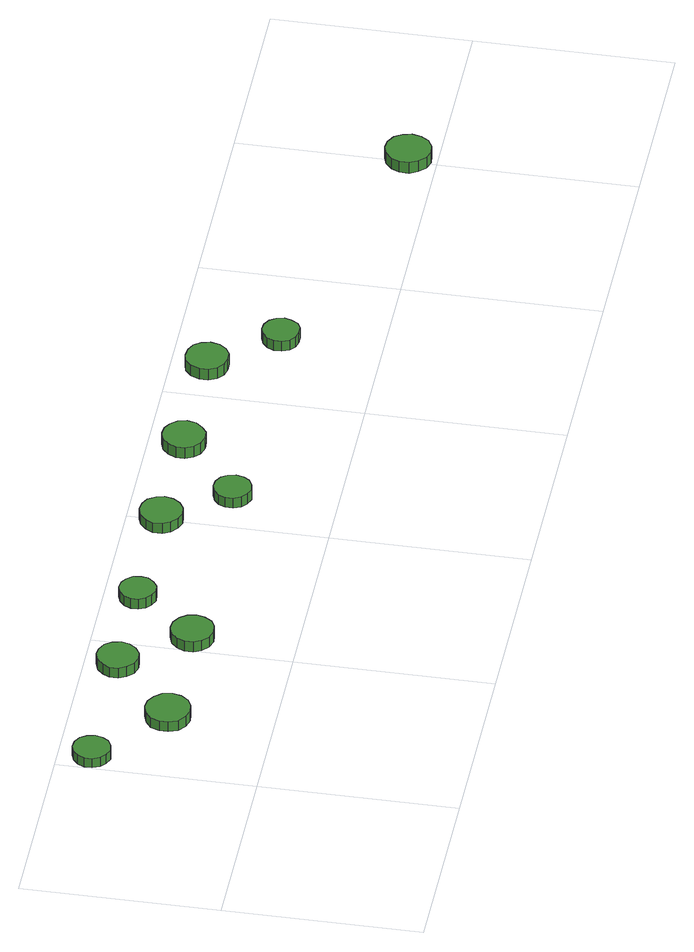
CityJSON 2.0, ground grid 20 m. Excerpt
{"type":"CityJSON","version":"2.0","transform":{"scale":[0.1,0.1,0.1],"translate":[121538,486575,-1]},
"CityObjects":{
"tree1":{"type":"SolitaryVegetationObject","attributes":{"function":"something"},"geometry":[{"type":"MultiSurface","lod":"1","boundaries":[[[0,1,2,3,4,5,6,7,8,9,10,11,12,13,14]],[[15,16,17,18,19,20,21,22,23,24,25,26,27,28,29]],[[0,29,28,1]],[[1,28,27,2]],[[2,27,26,3]],[[3,26,25,4]],[[4,25,24,5]],[[5,24,23,6]],[[6,23,22,7]],[[7,22,21,8]],[[8,21,20,9]],[[9,20,19,10]],[[10,19,18,11]],[[11,18,17,12]],[[12,17,16,13]],[[13,16,15,14]],[[14,15,29,0]]]}]},
"tree2":{"type":"SolitaryVegetationObject","attributes":{"function":"something"},"geometry":[{"type":"MultiSurface","lod":"1","boundaries":[[[30,31,32,33,34,35,36,37,38,39,40,41,42,43,44]],[[45,46,47,48,49,50,51,52,53,54,55,56,57,58,59]],[[30,59,58,31]],[[31,58,57,32]],[[32,57,56,33]],[[33,56,55,34]],[[34,55,54,35]],[[35,54,53,36]],[[36,53,52,37]],[[37,52,51,38]],[[38,51,50,39]],[[39,50,49,40]],[[40,49,48,41]],[[41,48,47,42]],[[42,47,46,43]],[[43,46,45,44]],[[44,45,59,30]]]}]},
"tree3":{"type":"SolitaryVegetationObject","attributes":{"function":"something"},"geometry":[{"type":"MultiSurface","lod":"1","boundaries":[[[60,61,62,63,64,65,66,67,68,69,70,71,72,73,74]],[[75,76,77,78,79,80,81,82,83,84,85,86,87,88,89]],[[60,89,88,61]],[[61,88,87,62]],[[62,87,86,63]],[[63,86,85,64]],[[64,85,84,65]],[[65,84,83,66]],[[66,83,82,67]],[[67,82,81,68]],[[68,81,80,69]],[[69,80,79,70]],[[70,79,78,71]],[[71,78,77,72]],[[72,77,76,73]],[[73,76,75,74]],[[74,75,89,60]]]}]},
"tree4":{"type":"SolitaryVegetationObject","attributes":{"function":"something"},"geometry":[{"type":"MultiSurface","lod":"1","boundaries":[[[90,91,92,93,94,95,96,97,98,99,100,101,102,103,104]],[[105,106,107,108,109,110,111,112,113,114,115,116,117,118,119]],[[90,119,118,91]],[[91,118,117,92]],[[92,117,116,93]],[[93,116,115,94]],[[94,115,114,95]],[[95,114,113,96]],[[96,113,112,97]],[[97,112,111,98]],[[98,111,110,99]],[[99,110,109,100]],[[100,109,108,101]],[[101,108,107,102]],[[102,107,106,103]],[[103,106,105,104]],[[104,105,119,90]]]}]},
"tree5":{"type":"SolitaryVegetationObject","attributes":{"function":"something"},"geometry":[{"type":"MultiSurface","lod":"1","boundaries":[[[120,121,122,123,124,125,126,127,128,129,130,131,132,133,134]],[[135,136,137,138,139,140,141,142,143,144,145,146,147,148,149]],[[120,149,148,121]],[[121,148,147,122]],[[122,147,146,123]],[[123,146,145,124]],[[124,145,144,125]],[[125,144,143,126]],[[126,143,142,127]],[[127,142,141,128]],[[128,141,140,129]],[[129,140,139,130]],[[130,139,138,131]],[[131,138,137,132]],[[132,137,136,133]],[[133,136,135,134]],[[134,135,149,120]]]}]},
"tree6":{"type":"SolitaryVegetationObject","attributes":{"function":"something"},"geometry":[{"type":"MultiSurface","lod":"1","boundaries":[[[150,151,152,153,154,155,156,157,158,159,160,161,162,163,164]],[[165,166,167,168,169,170,171,172,173,174,175,176,177,178,179]],[[150,179,178,151]],[[151,178,177,152]],[[152,177,176,153]],[[153,176,175,154]],[[154,175,174,155]],[[155,174,173,156]],[[156,173,172,157]],[[157,172,171,158]],[[158,171,170,159]],[[159,170,169,160]],[[160,169,168,161]],[[161,168,167,162]],[[162,167,166,163]],[[163,166,165,164]],[[164,165,179,150]]]}]},
"tree7":{"type":"SolitaryVegetationObject","attributes":{"function":"something"},"geometry":[{"type":"MultiSurface","lod":"1","boundaries":[[[180,181,182,183,184,185,186,187,188,189,190,191,192,193,194]],[[195,196,197,198,199,200,201,202,203,204,205,206,207,208,209]],[[180,209,208,181]],[[181,208,207,182]],[[182,207,206,183]],[[183,206,205,184]],[[184,205,204,185]],[[185,204,203,186]],[[186,203,202,187]],[[187,202,201,188]],[[188,201,200,189]],[[189,200,199,190]],[[190,199,198,191]],[[191,198,197,192]],[[192,197,196,193]],[[193,196,195,194]],[[194,195,209,180]]]}]},
"tree8":{"type":"SolitaryVegetationObject","attributes":{"function":"something"},"geometry":[{"type":"MultiSurface","lod":"1","boundaries":[[[210,211,212,213,214,215,216,217,218,219,220,221,222,223,224]],[[225,226,227,228,229,230,231,232,233,234,235,236,237,238,239]],[[210,239,238,211]],[[211,238,237,212]],[[212,237,236,213]],[[213,236,235,214]],[[214,235,234,215]],[[215,234,233,216]],[[216,233,232,217]],[[217,232,231,218]],[[218,231,230,219]],[[219,230,229,220]],[[220,229,228,221]],[[221,228,227,222]],[[222,227,226,223]],[[223,226,225,224]],[[224,225,239,210]]]}]},
"tree9":{"type":"SolitaryVegetationObject","attributes":{"function":"something"},"geometry":[{"type":"MultiSurface","lod":"1","boundaries":[[[240,241,242,243,244,245,246,247,248,249,250,251,252,253,254]],[[255,256,257,258,259,260,261,262,263,264,265,266,267,268,269]],[[240,269,268,241]],[[241,268,267,242]],[[242,267,266,243]],[[243,266,265,244]],[[244,265,264,245]],[[245,264,263,246]],[[246,263,262,247]],[[247,262,261,248]],[[248,261,260,249]],[[249,260,259,250]],[[250,259,258,251]],[[251,258,257,252]],[[252,257,256,253]],[[253,256,255,254]],[[254,255,269,240]]]}]},
"tree10":{"type":"SolitaryVegetationObject","attributes":{"function":"something"},"geometry":[{"type":"MultiSurface","lod":"1","boundaries":[[[270,271,272,273,274,275,276,277,278,279,280,281,282,283,284]],[[285,286,287,288,289,290,291,292,293,294,295,296,297,298,299]],[[270,299,298,271]],[[271,298,297,272]],[[272,297,296,273]],[[273,296,295,274]],[[274,295,294,275]],[[275,294,293,276]],[[276,293,292,277]],[[277,292,291,278]],[[278,291,290,279]],[[279,290,289,280]],[[280,289,288,281]],[[281,288,287,282]],[[282,287,286,283]],[[283,286,285,284]],[[284,285,299,270]]]}]},
"tree11":{"type":"SolitaryVegetationObject","attributes":{"function":"something"},"geometry":[{"type":"MultiSurface","lod":"1","boundaries":[[[300,301,302,303,304,305,306,307,308,309,310,311,312,313,314]],[[315,316,317,318,319,320,321,322,323,324,325,326,327,328,329]],[[300,329,328,301]],[[301,328,327,302]],[[302,327,326,303]],[[303,326,325,304]],[[304,325,324,305]],[[305,324,323,306]],[[306,323,322,307]],[[307,322,321,308]],[[308,321,320,309]],[[309,320,319,310]],[[310,319,318,311]],[[311,318,317,312]],[[312,317,316,313]],[[313,316,315,314]],[[314,315,329,300]]]}]}
},
"vertices":[
[39,167,19],[37,175,19],[33,181,19],[26,185,19],[18,186,19],[11,183,19],[5,178,19],[2,171,19],[2,163,19],[5,156,19],[11,151,19],[18,148,19],[26,149,19],[33,153,19],[37,159,19],[37,159,8],[33,153,8],[26,149,8],[18,148,8],[11,151,8],[5,156,8],[2,163,8],[2,171,8],[5,178,8],[11,183,8],[18,186,8],[26,185,8],[33,181,8],[37,175,8],[39,167,8],
[115,104,21],[113,114,21],[107,121,21],[99,126,21],[90,127,21],[81,124,21],[73,118,21],[70,109,21],[70,100,21],[73,91,21],[81,85,21],[90,82,21],[99,83,21],[107,87,21],[113,95,21],[113,95,9],[107,87,9],[99,83,9],[90,82,9],[81,85,9],[73,91,9],[70,100,9],[70,109,9],[73,118,9],[81,124,9],[90,127,9],[99,126,9],[107,121,9],[113,114,9],[115,104,9],
[187,167,21],[185,176,21],[180,183,21],[172,187,21],[164,188,21],[155,185,21],[149,179,21],[145,172,21],[145,163,21],[149,155,21],[155,149,21],[164,146,21],[172,147,21],[180,152,21],[185,159,21],[185,159,9],[180,152,9],[172,147,9],[164,146,9],[155,149,9],[149,155,9],[145,163,9],[145,172,9],[149,179,9],[155,185,9],[164,188,9],[172,187,9],[180,183,9],[185,176,9],[187,167,9],
[239,102,23],[237,111,23],[232,118,23],[224,123,23],[215,124,23],[206,121,23],[200,115,23],[196,107,23],[196,98,23],[200,90,23],[206,84,23],[215,81,23],[224,82,23],[232,86,23],[237,94,23],[237,94,11],[232,86,11],[224,82,11],[215,81,11],[206,84,11],[200,90,11],[196,98,11],[196,107,11],[200,115,11],[206,121,11],[215,124,11],[224,123,11],[232,118,11],[237,111,11],[239,102,11],
[292,166,21],[291,174,21],[286,180,21],[280,184,21],[272,185,21],[265,182,21],[259,177,21],[256,170,21],[256,163,21],[259,156,21],[265,151,21],[272,148,21],[280,149,21],[286,153,21],[291,159,21],[291,159,9],[286,153,9],[280,149,9],[272,148,9],[265,151,9],[259,156,9],[256,163,9],[256,170,9],[259,177,9],[265,182,9],[272,185,9],[280,184,9],[286,180,9],[291,174,9],[292,166,9],
[421,166,21],[419,174,21],[414,182,21],[406,186,21],[397,187,21],[389,184,21],[382,178,21],[378,170,21],[378,161,21],[382,153,21],[389,147,21],[397,144,21],[406,145,21],[414,150,21],[419,157,21],[419,157,9],[414,150,9],[406,145,9],[397,144,9],[389,147,9],[382,153,9],[378,161,9],[378,170,9],[382,178,9],[389,184,9],[397,187,9],[406,186,9],[414,182,9],[419,174,9],[421,166,9],
[463,103,24],[461,111,24],[457,117,24],[450,121,24],[442,122,24],[435,119,24],[429,114,24],[426,107,24],[426,99,24],[429,92,24],[435,87,24],[442,84,24],[450,85,24],[457,89,24],[461,95,24],[461,95,12],[457,89,12],[450,85,12],[442,84,12],[435,87,12],[429,92,12],[426,99,12],[426,107,12],[429,114,12],[435,119,12],[442,122,12],[450,121,12],[457,117,12],[461,111,12],[463,103,12],
[542,165,22],[540,174,22],[534,181,22],[527,185,22],[518,186,22],[509,183,22],[503,177,22],[499,169,22],[499,160,22],[503,152,22],[509,146,22],[518,143,22],[527,144,22],[534,149,22],[540,156,22],[540,156,9],[534,149,9],[527,144,9],[518,143,9],[509,146,9],[503,152,9],[499,160,9],[499,169,9],[503,177,9],[509,183,9],[518,186,9],[527,185,9],[534,181,9],[540,174,9],[542,165,9],
[667,164,23],[665,173,23],[660,180,23],[652,184,23],[643,185,23],[635,183,23],[628,177,23],[624,168,23],[624,159,23],[628,151,23],[635,145,23],[643,143,23],[652,143,23],[660,148,23],[665,155,23],[665,155,10],[660,148,10],[652,143,10],[643,143,10],[635,145,10],[628,151,10],[624,159,10],[624,168,10],[628,177,10],[635,183,10],[643,185,10],[652,184,10],[660,180,10],[665,173,10],[667,164,10],
[716,100,24],[714,108,24],[710,114,24],[703,118,24],[695,119,24],[688,116,24],[682,111,24],[679,104,24],[679,96,24],[682,89,24],[688,84,24],[695,82,24],[703,82,24],[710,86,24],[714,93,24],[714,93,12],[710,86,12],[703,82,12],[695,82,12],[688,84,12],[682,89,12],[679,96,12],[679,104,12],[682,111,12],[688,116,12],[695,119,12],[703,118,12],[710,114,12],[714,108,12],[716,100,12],
[1022,28,26],[1020,37,26],[1015,45,26],[1006,50,26],[997,51,26],[988,48,26],[981,41,26],[977,33,26],[977,23,26],[981,15,26],[988,8,26],[997,5,26],[1006,6,26],[1015,11,26],[1020,19,26],[1020,19,13],[1015,11,13],[1006,6,13],[997,5,13],[988,8,13],[981,15,13],[977,23,13],[977,33,13],[981,41,13],[988,48,13],[997,51,13],[1006,50,13],[1015,45,13],[1020,37,13],[1022,28,13]
]}
